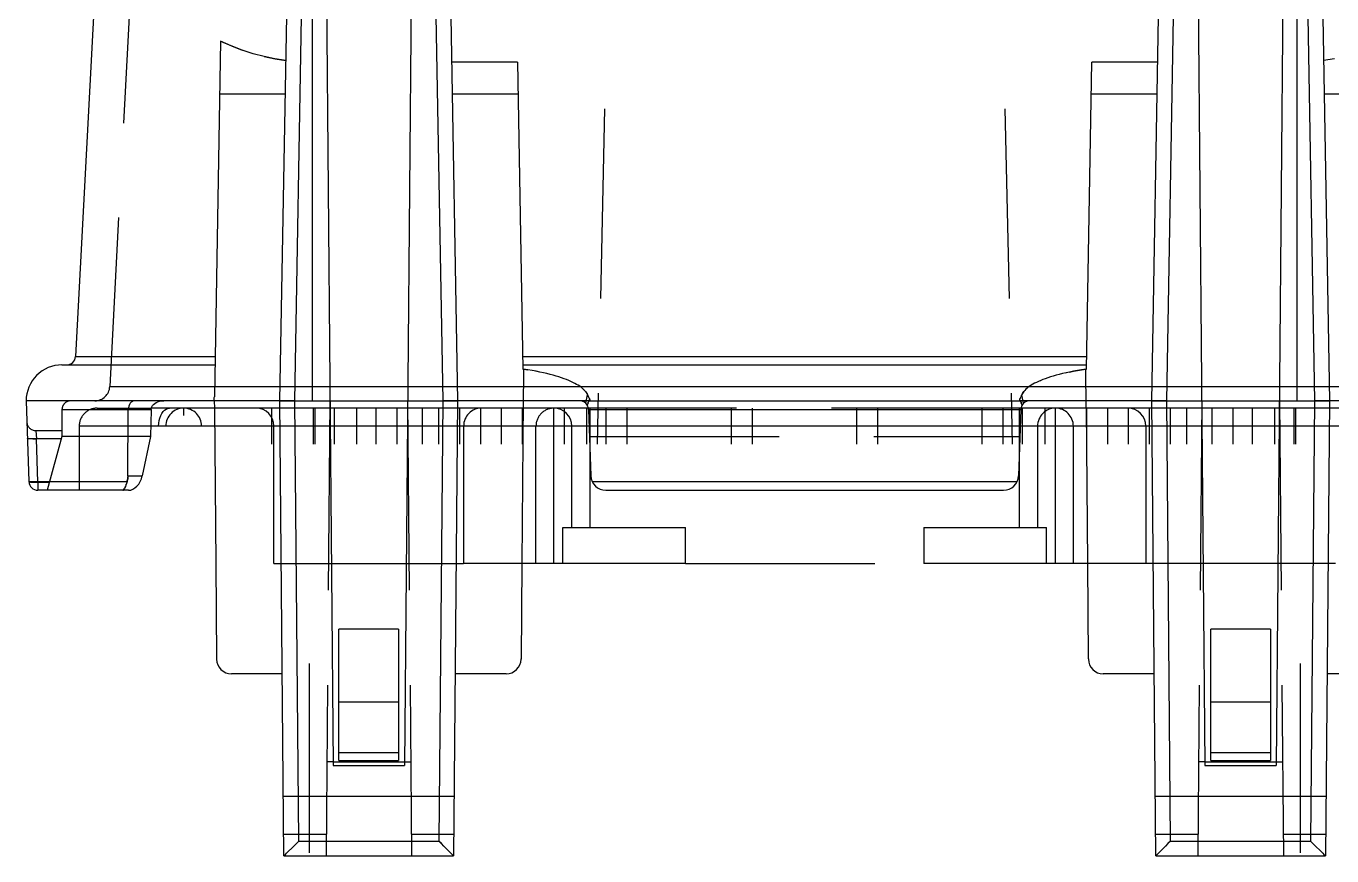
# Model space of a CAD drawing. Header units: millimetres. Extents: x -1 to 4489, y 0 to 1364.
# Drawn here: x 2361.76 to 2405.49, y 418.49 to 446.3 of the extents above; entities that cross this region are included whole.
import ezdxf

# ---------------------------------------------------------------- set-up
doc = ezdxf.new("R2010")
doc.units = ezdxf.units.MM
doc.linetypes.add('HIDDEN', pattern=[9.525, 6.35, -3.175])
doc.layers.add('DEFAULT_2', color=8, linetype='HIDDEN')

# ---------------------------------------------------------------- blocks, each defined once
blk = doc.blocks.new('A$C2FA92B4D')
at = {"color": 7, "linetype": 'Continuous'}
for p, q in [((28.575, 36.2), (28.708, 51.45)), ((34.392, 51.45), (28.708, 51.45)), ((28.713, 51.446), (28.708, 51.45)), ((28.729, 51.43), (28.713, 51.446)), ((28.757, 51.402), (28.729, 51.43)), ((28.796, 51.364), (28.757, 51.402)), ((29.119, 51.041), (28.796, 51.364)), ((34.061, 51.12), (34.343, 51.403)), ((34.343, 51.403), (34.371, 51.43)), ((34.371, 51.43), (34.392, 51.45)), ((34.392, 51.45), (34.525, 36.2)), ((57.775, 36.2), (57.908, 51.45)), ((63.592, 51.45), (57.908, 51.45)), ((57.908, 51.45), (57.914, 51.445)), ((57.914, 51.445), (57.959, 51.401)), ((57.959, 51.401), (58.166, 51.194)), ((58.166, 51.194), (58.238, 51.121)), ((63.503, 51.362), (63.262, 51.121)), ((63.542, 51.401), (63.503, 51.362)), ((63.57, 51.429), (63.542, 51.401)), ((63.586, 51.445), (63.57, 51.429)), ((63.592, 51.45), (63.586, 51.445)), ((63.592, 51.45), (63.725, 36.2)), ((29.204, 50.955), (29.119, 51.041)), ((33.896, 50.954), (33.982, 51.04)), ((33.982, 51.04), (34.061, 51.12)), ((58.238, 51.121), (58.317, 51.04)), ((58.317, 51.04), (58.404, 50.954)), ((63.182, 51.041), (63.096, 50.955)), ((63.262, 51.121), (63.182, 51.041)), ((30.08, 16.7), (30.357, 48.426)), ((32.744, 48.3), (30.356, 48.3)), ((32.743, 48.426), (30.357, 48.426)), ((32.55, 48.25), (30.55, 48.25)), ((30.55, 43.85), (30.55, 48.25)), ((32.55, 48.25), (32.55, 43.85)), ((33.02, 16.7), (32.743, 48.426)), ((59.28, 16.7), (59.557, 48.426)), ((61.944, 48.3), (59.556, 48.3)), ((61.943, 48.426), (59.557, 48.426)), ((61.75, 48.25), (59.75, 48.25)), ((59.75, 43.85), (59.75, 48.25)), ((61.75, 48.25), (61.75, 43.85)), ((62.22, 16.7), (61.943, 48.426)), ((30.55, 46.3), (32.55, 46.3)), ((59.75, 46.3), (61.75, 46.3)), ((26.951, 45.35), (28.655, 45.35)), ((34.445, 45.35), (36.149, 45.35)), ((56.151, 45.35), (57.855, 45.35)), ((63.645, 45.35), (65.349, 45.35)), ((36.677, 41.65), (36.65, 44.85)), ((55.623, 41.65), (55.651, 44.854)), ((65.877, 41.65), (65.85, 44.85)), ((30.55, 43.85), (32.55, 43.85)), ((59.75, 43.85), (61.75, 43.85)), ((34.725, 41.65), (42.154, 41.65)), ((34.725, 37.05), (34.725, 41.65)), ((42.154, 40.45), (42.154, 41.65)), ((50.146, 41.65), (57.575, 41.65)), ((50.146, 41.65), (50.146, 40.45)), ((57.575, 37.05), (57.575, 41.65)), ((63.925, 41.65), (63.925, 37.05)), ((42.154, 40.45), (38.05, 40.45)), ((38.35, 37.05), (38.35, 40.45)), ((54.25, 40.45), (50.146, 40.45)), ((53.95, 40.45), (53.95, 37.05)), ((52.812, 39.2), (39.488, 39.2)), ((68.457, 38.991), (68.406, 38.908)), ((68.517, 39.064), (68.457, 38.991)), ((68.584, 39.122), (68.517, 39.064)), ((68.654, 39.165), (68.584, 39.122)), ((68.725, 39.191), (68.654, 39.165)), ((68.794, 39.2), (68.725, 39.191)), ((68.794, 39.2), (71.833, 39.2)), ((68.847, 38.91), (68.867, 38.972)), ((68.867, 38.972), (68.886, 39.025)), ((68.886, 39.025), (68.902, 39.069)), ((68.902, 39.069), (68.917, 39.107)), ((68.917, 39.107), (68.934, 39.142)), ((68.934, 39.142), (68.951, 39.172)), ((68.951, 39.172), (68.971, 39.192)), ((68.971, 39.192), (68.991, 39.2)), ((38.91, 36.49), (38.988, 38.717)), ((53.39, 36.49), (53.312, 38.717)), ((68.067, 37.398), (68.338, 38.717)), ((68.365, 38.815), (68.338, 38.717)), ((68.406, 38.908), (68.365, 38.815)), ((68.817, 38.717), (68.807, 36.49)), ((68.817, 38.717), (68.818, 38.751)), ((68.818, 38.751), (68.82, 38.784)), ((68.82, 38.784), (68.825, 38.816)), ((68.825, 38.816), (68.831, 38.848)), ((68.831, 38.848), (68.838, 38.88)), ((68.838, 38.88), (68.847, 38.91)), ((72.227, 36.2), (72.133, 38.91)), ((68.043, 36.5), (68.067, 37.398)), ((54.55, 37.05), (54.55, 36.956)), ((54.55, 36.956), (54.551, 36.515)), ((30.252, 36.45), (32.848, 36.45)), ((35.325, 36.45), (38.906, 36.45)), ((36.723, 36.45), (36.732, 35.143)), ((38.866, 36.344), (38.872, 36.331)), ((38.872, 36.331), (38.878, 36.319)), ((38.878, 36.319), (38.884, 36.307)), ((38.884, 36.307), (38.89, 36.295)), ((53.39, 36.45), (56.975, 36.45)), ((53.41, 36.295), (53.416, 36.307)), ((53.416, 36.307), (53.422, 36.319)), ((53.422, 36.319), (53.428, 36.331)), ((53.428, 36.331), (53.434, 36.344)), ((54.551, 36.457), (54.55, 36.45)), ((54.551, 36.515), (54.551, 36.479)), ((54.551, 36.479), (54.551, 36.457)), ((55.568, 35.143), (55.577, 36.45)), ((59.452, 36.45), (62.048, 36.45)), ((64.525, 36.45), (68.043, 36.45)), ((65.925, 36.2), (65.923, 36.45)), ((67.96, 36.322), (67.917, 36.287)), ((67.994, 36.359), (67.96, 36.322)), ((68.018, 36.4), (67.994, 36.359)), ((68.035, 36.444), (68.018, 36.4)), ((68.042, 36.49), (68.035, 36.444)), ((68.042, 36.49), (68.043, 36.5)), ((68.742, 36.284), (68.769, 36.328)), ((68.769, 36.328), (68.79, 36.378)), ((68.79, 36.378), (68.803, 36.432)), ((68.803, 36.432), (68.807, 36.49)), ((21.4, 36.2), (28.575, 36.2)), ((28.584, 36.202), (28.575, 36.2)), ((28.906, 17.262), (28.575, 36.2)), ((28.612, 36.203), (28.584, 36.202)), ((28.719, 36.201), (28.612, 36.203)), ((28.795, 36.199), (28.719, 36.201)), ((28.882, 36.199), (28.795, 36.199)), ((28.976, 36.199), (28.882, 36.199)), ((29.075, 36.2), (28.976, 36.199)), ((34.025, 36.2), (29.075, 36.2)), ((34.123, 36.199), (34.025, 36.2)), ((34.218, 36.199), (34.123, 36.199)), ((34.525, 36.2), (34.195, 17.285)), ((34.304, 36.199), (34.218, 36.199)), ((34.38, 36.201), (34.304, 36.199)), ((34.488, 36.203), (34.38, 36.201)), ((34.516, 36.202), (34.488, 36.203)), ((34.525, 36.2), (34.516, 36.202)), ((34.525, 36.2), (38.61, 36.2)), ((38.777, 35.852), (38.808, 35.888)), ((38.808, 35.888), (38.835, 35.924)), ((38.835, 35.924), (38.858, 35.96)), ((38.858, 35.96), (38.876, 35.996)), ((38.876, 35.996), (38.886, 36.018)), ((38.886, 36.018), (38.895, 36.038)), ((38.89, 36.295), (38.896, 36.283)), ((38.895, 36.038), (38.903, 36.055)), ((38.896, 36.283), (38.902, 36.271)), ((38.902, 36.271), (38.901, 36.257)), ((38.901, 36.257), (38.903, 36.245)), ((38.903, 36.245), (38.91, 36.233)), ((38.903, 36.055), (38.911, 36.071)), ((38.91, 36.233), (38.92, 36.223)), ((38.911, 36.071), (38.929, 36.108)), ((38.92, 36.223), (38.927, 36.211)), ((38.927, 36.211), (38.934, 36.2)), ((38.929, 36.108), (38.938, 36.127)), ((53.366, 36.2), (38.934, 36.2)), ((38.944, 36.191), (38.934, 36.2)), ((38.938, 36.127), (38.942, 36.136)), ((38.942, 36.136), (38.947, 36.148)), ((38.95, 36.181), (38.944, 36.191)), ((38.947, 36.148), (38.951, 36.16)), ((38.952, 36.171), (38.95, 36.181)), ((38.951, 36.16), (38.952, 36.171)), ((53.351, 36.178), (53.35, 36.166)), ((53.35, 36.166), (53.352, 36.153)), ((53.356, 36.189), (53.351, 36.178)), ((53.352, 36.153), (53.357, 36.139)), ((53.366, 36.2), (53.356, 36.189)), ((53.357, 36.139), (53.363, 36.125)), ((53.363, 36.125), (53.368, 36.114)), ((53.37, 36.21), (53.366, 36.2)), ((53.368, 36.114), (53.395, 36.059)), ((53.376, 36.22), (53.37, 36.21)), ((53.383, 36.228), (53.376, 36.22)), ((53.389, 36.235), (53.383, 36.228)), ((53.395, 36.243), (53.389, 36.235)), ((53.399, 36.251), (53.395, 36.243)), ((53.395, 36.059), (53.404, 36.04)), ((53.398, 36.271), (53.404, 36.283)), ((53.398, 36.271), (53.4, 36.261)), ((53.4, 36.261), (53.399, 36.251)), ((53.404, 36.283), (53.41, 36.295)), ((53.404, 36.04), (53.414, 36.02)), ((53.414, 36.02), (53.424, 35.996)), ((53.424, 35.997), (53.441, 35.962)), ((53.441, 35.962), (53.463, 35.926)), ((53.463, 35.926), (53.49, 35.89)), ((53.49, 35.89), (53.521, 35.854)), ((53.69, 36.2), (57.775, 36.2)), ((57.784, 36.202), (57.775, 36.2)), ((58.107, 17.191), (57.775, 36.2)), ((57.812, 36.203), (57.784, 36.202)), ((57.919, 36.201), (57.812, 36.203)), ((57.995, 36.199), (57.919, 36.201)), ((58.082, 36.199), (57.995, 36.199)), ((58.176, 36.199), (58.082, 36.199)), ((58.275, 36.2), (58.176, 36.199)), ((63.225, 36.2), (58.275, 36.2)), ((63.324, 36.199), (63.225, 36.2)), ((63.418, 36.199), (63.324, 36.199)), ((63.725, 36.2), (63.393, 17.191)), ((63.505, 36.199), (63.418, 36.199)), ((63.581, 36.201), (63.505, 36.199)), ((63.688, 36.203), (63.581, 36.201)), ((63.716, 36.202), (63.688, 36.203)), ((63.725, 36.2), (63.716, 36.202)), ((63.725, 36.2), (72.227, 36.2)), ((65.715, 24.151), (65.923, 36.068)), ((65.926, 36.09), (65.923, 36.068)), ((65.925, 36.2), (65.928, 36.178)), ((65.928, 36.112), (65.926, 36.09)), ((65.928, 36.178), (65.929, 36.156)), ((65.929, 36.134), (65.928, 36.112)), ((65.929, 36.156), (65.929, 36.134)), ((67.693, 36.205), (67.617, 36.2)), ((67.76, 36.217), (67.693, 36.205)), ((67.817, 36.235), (67.76, 36.217)), ((67.867, 36.257), (67.817, 36.235)), ((67.917, 36.287), (67.867, 36.257)), ((68.581, 36.2), (68.626, 36.206)), ((68.626, 36.206), (68.669, 36.222)), ((68.669, 36.222), (68.708, 36.248)), ((68.708, 36.248), (68.742, 36.284)), ((37.917, 35.402), (38.007, 35.431)), ((38.007, 35.431), (38.091, 35.461)), ((38.091, 35.461), (38.171, 35.491)), ((38.171, 35.491), (38.246, 35.521)), ((38.246, 35.521), (38.318, 35.553)), ((38.318, 35.553), (38.385, 35.584)), ((38.385, 35.584), (38.448, 35.616)), ((38.448, 35.616), (38.507, 35.648)), ((38.507, 35.648), (38.562, 35.681)), ((38.562, 35.681), (38.613, 35.715)), ((38.613, 35.715), (38.66, 35.748)), ((38.66, 35.748), (38.703, 35.783)), ((38.703, 35.783), (38.742, 35.817)), ((38.742, 35.817), (38.777, 35.852)), ((53.521, 35.854), (53.556, 35.819)), ((53.556, 35.819), (53.595, 35.785)), ((53.595, 35.785), (53.638, 35.75)), ((53.638, 35.75), (53.685, 35.716)), ((53.685, 35.716), (53.736, 35.683)), ((53.736, 35.683), (53.79, 35.65)), ((53.79, 35.65), (53.849, 35.617)), ((53.849, 35.617), (53.912, 35.585)), ((53.912, 35.585), (53.979, 35.554)), ((53.979, 35.554), (54.051, 35.523)), ((54.051, 35.523), (54.126, 35.492)), ((54.126, 35.492), (54.206, 35.462)), ((54.206, 35.462), (54.291, 35.432)), ((54.291, 35.432), (54.38, 35.402)), ((36.707, 35.143), (36.527, 24.855)), ((55.596, 35), (36.704, 35)), ((36.732, 35.143), (36.707, 35.143)), ((36.732, 35.143), (36.878, 35.165)), ((36.878, 35.165), (37.017, 35.188)), ((37.017, 35.188), (37.15, 35.213)), ((37.15, 35.213), (37.276, 35.238)), ((37.276, 35.238), (37.397, 35.263)), ((37.397, 35.263), (37.511, 35.29)), ((37.511, 35.29), (37.621, 35.317)), ((37.621, 35.317), (37.725, 35.345)), ((37.725, 35.345), (37.824, 35.373)), ((37.824, 35.373), (37.917, 35.402)), ((54.38, 35.402), (54.474, 35.374)), ((54.474, 35.374), (54.573, 35.345)), ((54.573, 35.345), (54.677, 35.317)), ((54.677, 35.317), (54.787, 35.29)), ((54.787, 35.29), (54.902, 35.264)), ((54.902, 35.264), (55.022, 35.238)), ((55.022, 35.238), (55.149, 35.213)), ((55.149, 35.213), (55.282, 35.188)), ((55.282, 35.188), (55.422, 35.165)), ((55.422, 35.165), (55.568, 35.143)), ((55.593, 35.143), (55.568, 35.143)), ((55.773, 24.855), (55.593, 35.143)), ((71.027, 35), (65.904, 35)), ((69.827, 20.491), (70.572, 34.716)), ((28.755, 25.911), (26.555, 25.911)), ((36.545, 25.911), (34.345, 25.911)), ((57.955, 25.911), (55.755, 25.911)), ((65.745, 25.911), (63.545, 25.911)), ((28.409, 24.745), (28.774, 24.801)), ((34.327, 24.855), (36.527, 24.855)), ((55.773, 24.855), (57.973, 24.855)), ((63.526, 24.801), (63.892, 24.745)), ((63.892, 24.745), (64.258, 24.669)), ((64.258, 24.669), (64.626, 24.572)), ((64.626, 24.572), (64.992, 24.453)), ((64.992, 24.453), (65.355, 24.313)), ((65.355, 24.313), (65.715, 24.151))]:
    blk.add_line(p, q, dxfattribs=at)
at = {"color": 9, "linetype": 'Continuous'}
for p, q in [((29.075, 36.2), (29.204, 50.954)), ((33.896, 50.954), (29.204, 50.954)), ((33.896, 50.954), (34.025, 36.2)), ((58.275, 36.2), (58.404, 50.954)), ((63.096, 50.954), (58.404, 50.954)), ((63.096, 50.954), (63.225, 36.2)), ((37.75, 41.65), (37.75, 36.45)), ((38.05, 41.65), (38.05, 40.45)), ((54.25, 41.65), (54.25, 40.45)), ((54.55, 41.65), (54.55, 37.05)), ((38.95, 40.45), (38.95, 36.45)), ((53.35, 36.45), (53.35, 40.45)), ((71.833, 38.926), (71.451, 38.926)), ((71.833, 38.926), (71.833, 39.2)), ((71.891, 38.928), (71.833, 38.926)), ((71.833, 38.926), (71.884, 37.474)), ((71.947, 38.928), (71.891, 38.928)), ((71.999, 38.928), (71.947, 38.928)), ((72.045, 38.926), (71.999, 38.928)), ((72.082, 38.923), (72.045, 38.926)), ((53.266, 38.91), (39.034, 38.91)), ((68.817, 38.717), (68.338, 38.717)), ((72.133, 38.91), (68.847, 38.91)), ((72.11, 38.92), (72.082, 38.923)), ((72.127, 38.915), (72.11, 38.92)), ((72.133, 38.91), (72.127, 38.915)), ((71.048, 37.474), (71.884, 37.474)), ((71.884, 37.474), (71.942, 37.475)), ((71.903, 37.2), (71.884, 37.474)), ((71.942, 37.475), (71.998, 37.476)), ((71.998, 37.476), (72.049, 37.475)), ((72.049, 37.475), (72.095, 37.474)), ((72.095, 37.474), (72.132, 37.471)), ((72.132, 37.471), (72.16, 37.467)), ((72.16, 37.467), (72.177, 37.463)), ((72.177, 37.463), (72.183, 37.458)), ((21.85, 37.05), (70.45, 37.05)), ((54.55, 36.956), (54.55, 36.45)), ((67.749, 36.778), (67.719, 36.697)), ((67.771, 36.865), (67.749, 36.778)), ((67.784, 36.956), (67.771, 36.865)), ((67.788, 37.05), (67.784, 36.956)), ((38.91, 36.5), (53.39, 36.5)), ((67.483, 36.457), (67.427, 36.45)), ((67.538, 36.479), (67.483, 36.457)), ((67.591, 36.515), (67.538, 36.479)), ((67.639, 36.565), (67.591, 36.515)), ((67.682, 36.626), (67.639, 36.565)), ((67.719, 36.697), (67.682, 36.626)), ((68.807, 36.49), (68.042, 36.49)), ((68.043, 36.5), (71.027, 36.5)), ((29.359, 19.908), (29.075, 36.2)), ((29.65, 36.2), (29.65, 1.2)), ((34.025, 36.2), (33.741, 19.904)), ((38.817, 36.283), (38.876, 35.997)), ((53.483, 36.283), (53.424, 35.997)), ((58.551, 20.351), (58.275, 36.2)), ((62.65, 17.9), (62.65, 36.2)), ((63.225, 36.2), (62.949, 20.351)), ((69.425, 35.726), (24.253, 35.726)), ((55.601, 34.716), (36.699, 34.716)), ((70.572, 34.716), (65.899, 34.716))]:
    blk.add_line(p, q, dxfattribs=at)
at = {"color": 7, "linetype": 'Continuous'}
for centre, radius, start, end in [((36.149, 44.85), 0.5, 0.5, 90), ((56.151, 44.85), 0.5, 90, 179.5), ((65.349, 44.85), 0.5, 0.5, 90), ((39.488, 38.7), 0.5, 90, 178), ((52.812, 38.7), 0.5, 2, 90), ((71.833, 38.9), 0.3, 2, 90), ((35.325, 37.05), 0.6, 180, 270), ((37.75, 37.05), 0.6, 269.9999, 0), ((54.55, 37.05), 0.6, 180, 270), ((56.975, 37.05), 0.6, 270, 0), ((64.525, 37.05), 0.6, 180, 270), ((66.95, 37.05), 0.6, 269.9999, 360), ((38.61, 36.5), 0.3, 270, 358), ((53.69, 36.5), 0.3, 182, 270), ((71.027, 36.2), 1.2, 270, 0), ((70.872, 34.7), 0.3, 90, 177)]:
    blk.add_arc(centre, radius, start, end, dxfattribs=at)
at = {"layer": 'DEFAULT_2', "color": 8, "linetype": 'HIDDEN'}
for p, q in [((28.713, 51.446), (28.714, 51.445)), ((28.714, 51.445), (28.73, 51.429)), ((28.757, 51.402), (28.758, 51.401)), ((28.796, 51.364), (28.797, 51.362)), ((29.55, 45), (29.55, 51.45)), ((30.25, 36.2), (30.117, 51.45)), ((32.85, 36.2), (32.983, 51.45)), ((34.255, 51.315), (34.199, 51.259)), ((34.343, 51.403), (34.341, 51.401)), ((34.386, 51.445), (34.371, 51.43)), ((57.908, 51.45), (57.914, 51.445)), ((57.93, 51.429), (57.958, 51.401)), ((57.958, 51.401), (57.997, 51.362)), ((58.166, 51.194), (58.318, 51.041)), ((59.45, 36.2), (59.317, 51.45)), ((62.05, 36.2), (62.183, 51.45)), ((62.75, 45), (62.75, 51.45)), ((63.503, 51.362), (63.504, 51.364)), ((63.542, 51.401), (63.543, 51.402)), ((63.57, 51.429), (63.571, 51.43)), ((63.571, 51.43), (63.587, 51.446)), ((29.118, 51.041), (29.119, 51.041)), ((33.983, 51.04), (33.982, 51.04)), ((34.062, 51.121), (34.061, 51.12)), ((58.318, 51.041), (58.404, 50.955)), ((63.181, 51.041), (63.182, 51.041)), ((30.123, 50.719), (28.702, 50.719)), ((34.398, 50.719), (32.977, 50.719)), ((59.323, 50.719), (57.902, 50.719)), ((63.598, 50.719), (62.177, 50.719)), ((34.409, 49.45), (28.691, 49.45)), ((63.609, 49.45), (57.891, 49.45)), ((30.356, 48.3), (30.144, 48.3)), ((32.744, 48.3), (32.956, 48.3)), ((59.556, 48.3), (59.344, 48.3)), ((61.944, 48.3), (62.156, 48.3)), ((32.55, 47.982), (30.55, 47.982)), ((61.75, 47.982), (59.75, 47.982)), ((28.375, 41.65), (34.725, 41.65)), ((36.723, 36.45), (36.677, 41.65)), ((37.15, 41.65), (37.15, 37.05)), ((50.146, 41.65), (42.154, 41.65)), ((55.15, 41.65), (55.15, 37.05)), ((55.575, 36.2), (55.623, 41.65)), ((63.925, 41.65), (57.575, 41.65)), ((65.923, 36.45), (65.877, 41.65)), ((68.867, 38.972), (68.866, 38.97)), ((68.886, 39.025), (68.884, 39.022)), ((68.902, 39.069), (68.901, 39.066)), ((68.917, 39.107), (68.916, 39.105)), ((68.951, 39.17), (68.933, 39.141)), ((68.97, 39.192), (68.951, 39.17)), ((68.991, 39.2), (68.97, 39.192)), ((70.45, 37.05), (70.45, 39.2)), ((71.027, 37.4), (71.527, 39.2)), ((71.028, 37.399), (71.528, 39.2)), ((68.82, 38.784), (68.818, 38.751)), ((68.825, 38.816), (68.82, 38.784)), ((68.831, 38.848), (68.825, 38.816)), ((68.838, 38.88), (68.831, 38.848)), ((68.847, 38.91), (68.838, 38.88)), ((72.11, 38.92), (72.127, 38.915)), ((72.127, 38.915), (72.133, 38.91)), ((29.7, 37.65), (29.7, 36.45)), ((29.75, 37.65), (29.75, 36.45)), ((30.4, 37.65), (30.4, 36.45)), ((31.15, 37.65), (31.15, 36.45)), ((31.8, 37.65), (31.8, 36.45)), ((32.5, 37.65), (32.5, 36.45)), ((33.35, 37.65), (33.35, 36.45)), ((33.9, 37.65), (33.9, 36.45)), ((34.6, 37.65), (34.6, 36.45)), ((35.3, 37.65), (35.3, 36.45)), ((36, 37.65), (36, 36.45)), ((36.7, 37.65), (36.7, 36.45)), ((38.1, 37.65), (38.1, 36.45)), ((38.85, 37.65), (38.85, 36.45)), ((39.65, 16.9), (39.2, 37.65)), ((39.5, 37.65), (39.5, 36.45)), ((40.2, 37.65), (40.2, 36.45)), ((43.7, 37.65), (43.7, 36.45)), ((44.4, 37.65), (44.4, 36.45)), ((47.9, 37.65), (47.9, 36.45)), ((48.6, 37.65), (48.6, 36.45)), ((52.1, 37.65), (52.1, 36.45)), ((52.65, 16.9), (53.1, 37.65)), ((52.8, 37.65), (52.8, 36.45)), ((53.45, 37.65), (53.45, 36.45)), ((54.2, 37.65), (54.2, 36.45)), ((55.6, 37.65), (55.6, 36.45)), ((56.3, 37.65), (56.3, 36.45)), ((57, 37.65), (57, 36.45)), ((57.7, 37.65), (57.7, 36.45)), ((58.4, 37.65), (58.4, 36.45)), ((58.95, 37.65), (58.95, 36.45)), ((59.8, 37.65), (59.8, 36.45)), ((60.5, 37.65), (60.5, 36.45)), ((61.15, 37.65), (61.15, 36.45)), ((61.9, 37.65), (61.9, 36.45)), ((62.55, 37.65), (62.55, 36.45)), ((62.6, 37.65), (62.6, 36.45)), ((64, 37.65), (64, 36.45)), ((53.358, 37.4), (38.942, 37.4)), ((68.067, 37.397), (70.45, 37.397)), ((69.089, 37.397), (69.529, 37.397)), ((70.251, 37.397), (70.902, 37.398)), ((70.745, 37.397), (70.996, 37.399)), ((70.996, 37.399), (71.027, 37.4)), ((70.996, 37.399), (71.027, 37.4)), ((71.027, 36.5), (71.027, 37.4)), ((71.903, 37.2), (71.027, 37.2)), ((71.884, 37.474), (71.942, 37.475)), ((71.942, 37.475), (71.884, 37.474)), ((71.999, 37.476), (71.942, 37.475)), ((72.05, 37.475), (72.049, 37.475)), ((72.096, 37.474), (72.095, 37.474)), ((72.133, 37.471), (72.132, 37.471)), ((72.183, 37.458), (72.178, 37.463)), ((27.775, 36.45), (30.252, 36.45)), ((32.848, 36.45), (35.325, 36.45)), ((37.75, 36.697), (37.749, 36.564)), ((37.749, 36.564), (37.749, 36.479)), ((37.749, 36.479), (37.749, 36.457)), ((37.749, 36.457), (37.75, 36.45)), ((38.866, 36.344), (38.872, 36.331)), ((38.872, 36.331), (38.878, 36.319)), ((38.878, 36.319), (38.884, 36.307)), ((38.884, 36.307), (38.89, 36.295)), ((38.906, 36.45), (53.39, 36.45)), ((56.975, 36.45), (59.452, 36.45)), ((62.048, 36.45), (64.525, 36.45)), ((66.95, 36.697), (66.949, 36.564)), ((66.949, 36.564), (66.949, 36.479)), ((66.949, 36.479), (66.949, 36.457)), ((66.949, 36.457), (66.95, 36.45)), ((67.96, 36.322), (67.917, 36.287)), ((68.018, 36.4), (67.993, 36.359)), ((69.85, 36.45), (68.043, 36.45)), ((28.575, 36.2), (29.075, 36.2)), ((28.584, 36.202), (28.612, 36.203)), ((28.882, 36.199), (28.976, 36.199)), ((34.025, 36.2), (34.525, 36.2)), ((34.218, 36.199), (34.123, 36.199)), ((34.516, 36.202), (34.488, 36.203)), ((34.525, 36.2), (34.516, 36.202)), ((38.61, 36.2), (38.934, 36.2)), ((38.81, 35.89), (38.779, 35.854)), ((38.837, 35.926), (38.81, 35.89)), ((38.859, 35.962), (38.837, 35.926)), ((38.876, 35.997), (38.859, 35.962)), ((38.886, 36.02), (38.886, 36.018)), ((38.89, 36.295), (38.896, 36.283)), ((38.896, 36.04), (38.895, 36.038)), ((38.896, 36.283), (38.902, 36.271)), ((38.9, 36.26), (38.902, 36.271)), ((38.901, 36.25), (38.9, 36.26)), ((38.904, 36.241), (38.901, 36.25)), ((38.905, 36.059), (38.903, 36.055)), ((38.91, 36.233), (38.904, 36.241)), ((38.917, 36.225), (38.91, 36.233)), ((38.924, 36.217), (38.917, 36.225)), ((38.929, 36.209), (38.927, 36.211)), ((38.934, 36.2), (38.929, 36.209)), ((38.932, 36.114), (38.929, 36.108)), ((38.937, 36.125), (38.932, 36.114)), ((38.934, 36.2), (38.944, 36.189)), ((38.943, 36.139), (38.937, 36.125)), ((38.948, 36.153), (38.943, 36.139)), ((38.944, 36.189), (38.949, 36.178)), ((38.95, 36.166), (38.948, 36.153)), ((38.949, 36.178), (38.95, 36.166)), ((53.348, 36.171), (53.35, 36.181)), ((53.349, 36.16), (53.348, 36.171)), ((53.353, 36.148), (53.349, 36.16)), ((53.35, 36.181), (53.356, 36.191)), ((53.358, 36.136), (53.353, 36.148)), ((53.356, 36.191), (53.366, 36.2)), ((53.362, 36.127), (53.358, 36.136)), ((53.371, 36.108), (53.362, 36.127)), ((53.373, 36.211), (53.366, 36.2)), ((53.366, 36.2), (53.69, 36.2)), ((53.38, 36.223), (53.373, 36.211)), ((53.39, 36.233), (53.38, 36.223)), ((53.397, 36.055), (53.389, 36.071)), ((53.397, 36.245), (53.39, 36.233)), ((53.399, 36.257), (53.397, 36.245)), ((53.398, 36.271), (53.399, 36.257)), ((53.405, 36.038), (53.404, 36.04)), ((53.414, 36.018), (53.414, 36.02)), ((53.442, 35.96), (53.424, 35.996)), ((53.465, 35.924), (53.442, 35.96)), ((53.492, 35.888), (53.465, 35.924)), ((53.523, 35.852), (53.492, 35.888)), ((57.775, 36.2), (58.275, 36.2)), ((57.784, 36.202), (57.812, 36.203)), ((57.919, 36.201), (57.92, 36.201)), ((57.995, 36.199), (57.996, 36.199)), ((58.082, 36.199), (58.177, 36.199)), ((63.225, 36.2), (63.725, 36.2)), ((63.716, 36.202), (63.688, 36.203)), ((63.725, 36.2), (63.716, 36.202)), ((65.926, 36.09), (65.923, 36.068)), ((65.928, 36.112), (65.926, 36.09)), ((65.929, 36.134), (65.928, 36.112)), ((67.693, 36.205), (67.617, 36.2)), ((67.7, 36.206), (67.693, 36.205)), ((67.83, 36.24), (67.817, 36.235)), ((67.917, 36.287), (67.867, 36.257)), ((68.581, 36.2), (68.626, 36.206)), ((38.009, 35.432), (38.007, 35.431)), ((38.094, 35.462), (38.091, 35.461)), ((38.174, 35.492), (38.171, 35.491)), ((38.249, 35.523), (38.246, 35.521)), ((38.321, 35.554), (38.318, 35.553)), ((38.388, 35.585), (38.385, 35.584)), ((38.451, 35.617), (38.448, 35.616)), ((38.51, 35.65), (38.507, 35.648)), ((38.564, 35.683), (38.562, 35.681)), ((38.615, 35.716), (38.613, 35.715)), ((38.662, 35.75), (38.66, 35.748)), ((38.705, 35.785), (38.703, 35.783)), ((38.744, 35.819), (38.742, 35.817)), ((38.779, 35.854), (38.777, 35.852)), ((53.558, 35.817), (53.556, 35.819)), ((53.597, 35.783), (53.595, 35.785)), ((53.64, 35.748), (53.638, 35.75)), ((53.687, 35.715), (53.685, 35.716)), ((53.738, 35.681), (53.736, 35.683)), ((53.793, 35.648), (53.79, 35.65)), ((53.852, 35.616), (53.849, 35.617)), ((53.915, 35.584), (53.912, 35.585)), ((53.982, 35.553), (53.979, 35.554)), ((54.054, 35.521), (54.051, 35.523)), ((54.129, 35.491), (54.126, 35.492)), ((54.209, 35.461), (54.206, 35.462)), ((54.293, 35.431), (54.291, 35.432)), ((68.63, 20.553), (69.425, 35.726)), ((36.878, 35.165), (36.732, 35.143)), ((37.018, 35.188), (36.878, 35.165)), ((37.151, 35.213), (37.018, 35.188)), ((37.278, 35.238), (37.151, 35.213)), ((37.398, 35.264), (37.397, 35.263)), ((37.513, 35.29), (37.511, 35.29)), ((37.623, 35.317), (37.621, 35.317)), ((37.727, 35.345), (37.725, 35.345)), ((37.826, 35.374), (37.824, 35.373)), ((37.92, 35.402), (37.917, 35.402)), ((54.383, 35.402), (54.38, 35.402)), ((54.476, 35.373), (54.474, 35.374)), ((54.575, 35.345), (54.573, 35.345)), ((54.679, 35.317), (54.677, 35.317)), ((54.789, 35.29), (54.787, 35.29)), ((54.903, 35.263), (54.902, 35.264)), ((55.024, 35.238), (55.022, 35.238)), ((55.15, 35.213), (55.149, 35.213)), ((55.283, 35.188), (55.282, 35.188)), ((55.568, 35.143), (55.422, 35.165)), ((63.891, 24.745), (63.526, 24.801)), ((64.257, 24.669), (63.891, 24.745)), ((64.258, 24.669), (64.257, 24.669)), ((64.626, 24.572), (64.625, 24.572)), ((65.354, 24.313), (64.991, 24.453)), ((65.715, 24.151), (65.354, 24.313))]:
    blk.add_line(p, q, dxfattribs=at)
for centre, radius, start, end in [((36.149, 44.85), 0.5, 359.9886, 0.5), ((56.151, 44.85), 0.5, 179.5, 180.0115), ((71.903, 36.9), 0.3, 1.999, 89.9998), ((37.75, 37.05), 0.6, 180, 269.9999), ((54.55, 37.05), 0.6, 270, 0), ((66.95, 37.05), 0.6, 180, 269.9999), ((69.85, 37.05), 0.6, 270, 0), ((70.727, 36.5), 0.3, 270, 0), ((69.924, 35.7), 0.5, 90.0001, 177)]:
    blk.add_arc(centre, radius, start, end, dxfattribs=at)

msp = doc.modelspace()

# ---------------------------------------------------------------- block references
at = {"rotation": 180}
msp.add_blockref('A$C2FA92B4D', (2433.986, 469.942), dxfattribs=at)

doc.saveas('drawing.dxf')
